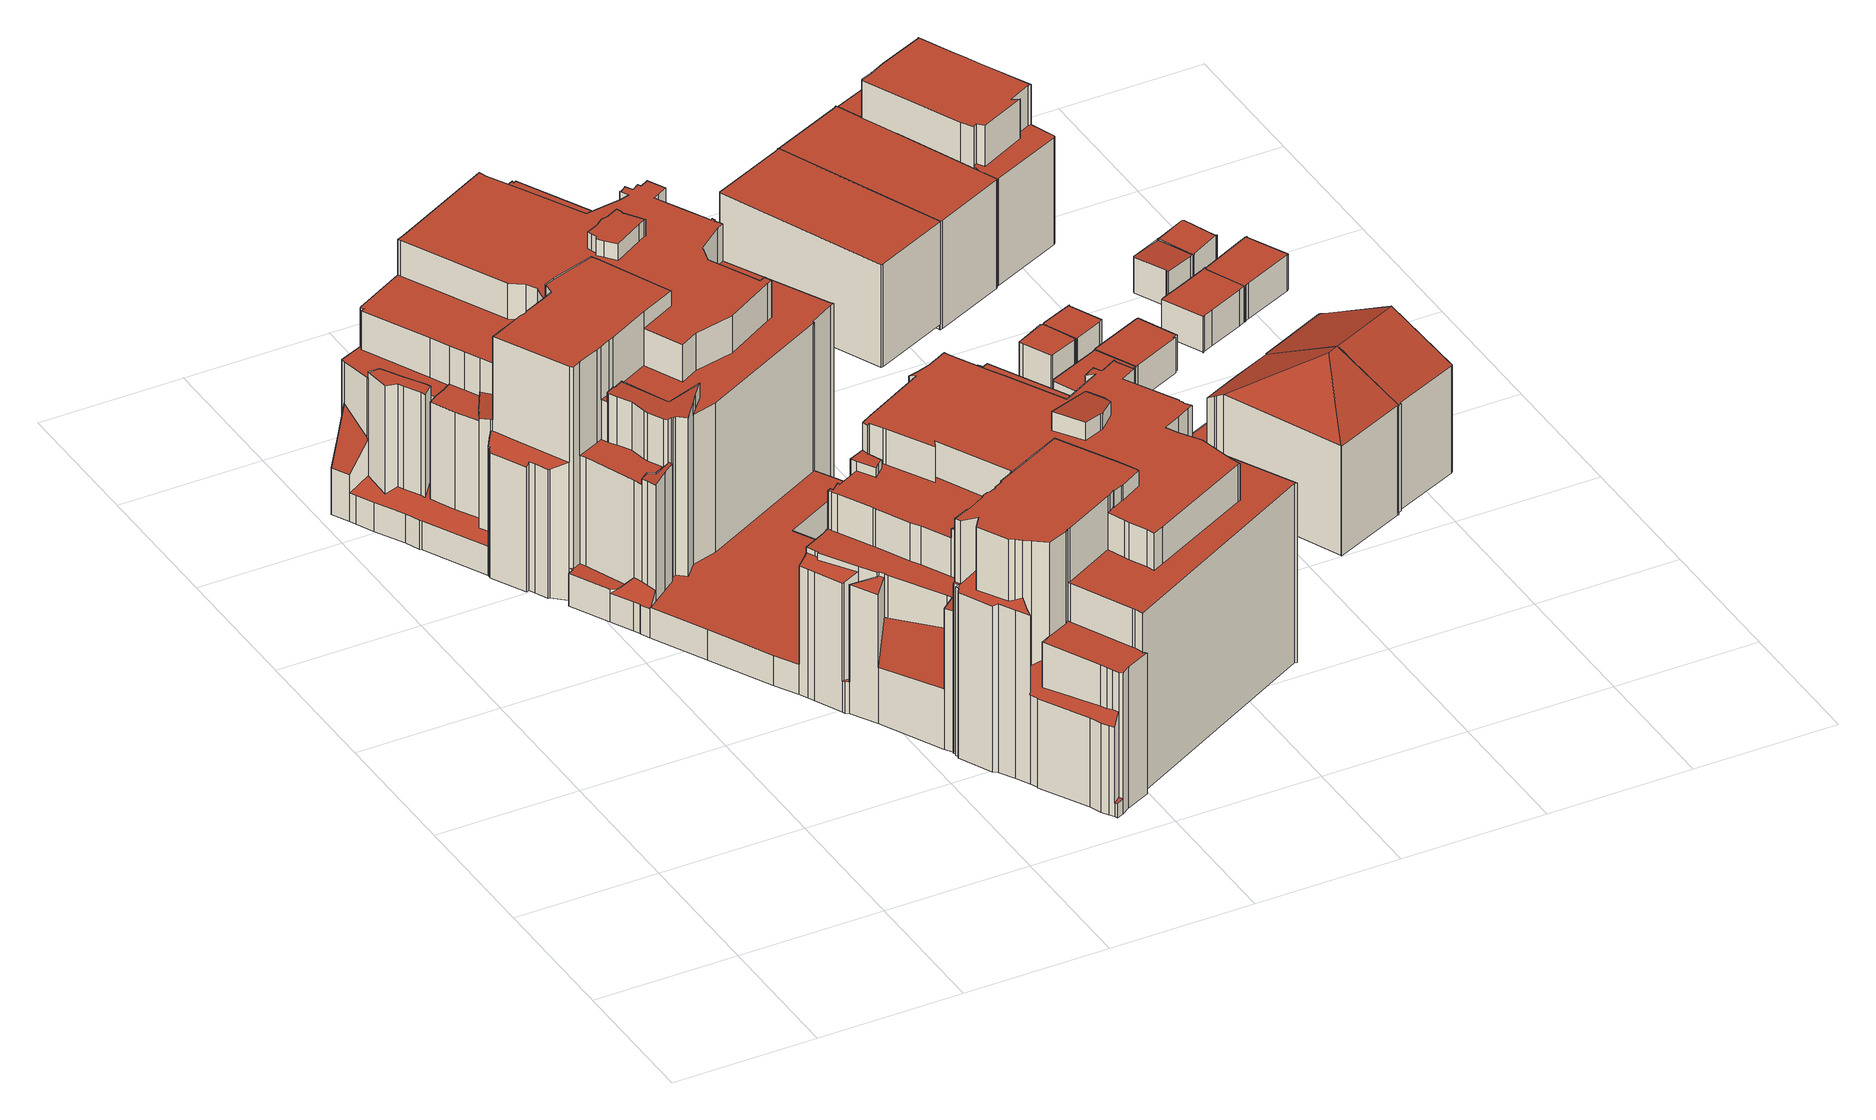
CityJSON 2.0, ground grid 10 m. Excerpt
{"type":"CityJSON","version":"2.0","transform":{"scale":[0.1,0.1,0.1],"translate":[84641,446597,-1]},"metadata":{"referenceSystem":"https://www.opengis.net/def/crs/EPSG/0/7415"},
"CityObjects":{
"building1":{"type":"Building","attributes":{"dak_type":"multiple horizontal","data_area":1009.9,"data_coverage":0.935,"geconstateerd":false,"gid":11568386,"h_dak_50p":16.05,"h_dak_70p":16.31,"h_dak_max":17.94,"h_dak_min":2.46,"h_maaiveld":0.453,"kas_warenhuis":false,"lod11_replace":false,"ondergronds_type":"above ground","oorspronkelijkbouwjaar":2000,"pw_actueel":"yes","pw_bron":"ahn3","reconstructie_methode":"tudelft3d-geoflow","reconstruction_skipped":false,"rmse_lod12":5.32,"rmse_lod13":3.62,"rmse_lod22":0.432,"rn":1,"status":"Pand in gebruik","t_run":2013.41,"val3dity_codes_lod12":"[]","val3dity_codes_lod13":"[]","val3dity_codes_lod22":"[]"},"children":["building1-1"]},
"building1-1":{"type":"BuildingPart","parents":["building1"],"geometry":[{"type":"Solid","lod":"2.2","boundaries":[[[[0,1,2,3,4,5,6,7,8,9,10,11,12,13,14,15,16,17,18,19,20,21,22,23,24,25,26,27,28,29,30,31,32,33,34,35,36,37,38,39,40,41,42,43,44,45,46,47,48,49,50,51,52,53,54,55,56,57,58,59,60,61,62,63,64,65,66,67,68,69,70,71,72,73,74,75,76,77,78,79,80,81,82,83,84,85,86,87,88,89,90,91,92,93,94,95,96,97,98,99,100,101,102,103,104,105,106,107,108,109,110,111,112,113,114,115]],[[116,0,115,117]],[[118,77,76,119]],[[119,76,75,120]],[[121,122,123,124]],[[125,126,69,68,127]],[[128,129,126,125]],[[130,131,132]],[[133,134,135,131]],[[136,51,50,137]],[[138,20,19,139]],[[140,17,16,141,142]],[[143,144,145,146]],[[147,111,110,148]],[[149,112,111,147]],[[139,19,18,150]],[[151,106,105,152]],[[153,91,90,154]],[[155,62,61,156]],[[157,102,101,158,159]],[[160,161,162,163]],[[124,123,164,165]],[[165,164,161,160]],[[166,167,163,168]],[[169,170,171,172]],[[173,174,175,176]],[[177,178,179,180]],[[181,182,36,35,183]],[[184,45,44,185]],[[186,187,188,189]],[[190,46,45,184]],[[191,192,193,194]],[[195,196,194,197]],[[198,59,58,199]],[[200,198,201,135]],[[202,203,204,205]],[[206,55,54,207]],[[208,22,21,209]],[[209,21,20,138]],[[210,47,46,190]],[[211,212,213,214]],[[215,211,216,217]],[[218,219,220,221]],[[222,1,0,116]],[[223,224,225,226]],[[227,228,229,230]],[[231,232,233,234]],[[235,236,237,238,239]],[[240,241,242,243]],[[243,242,244,245]],[[246,247,241,240]],[[248,249,250,251]],[[252,253,254,255]],[[256,257,258,259]],[[260,261,196,195]],[[262,263,253,252]],[[264,265,266,267]],[[268,269,270,271]],[[272,11,10,144,143]],[[273,274,275,276]],[[277,278,247,246]],[[279,280,281,282]],[[283,191,284,285]],[[286,287,288,289]],[[289,288,290,291]],[[292,293,294,295]],[[296,295,294,297,298]],[[299,300,167,166]],[[301,78,77,118]],[[302,303,304,305]],[[305,304,306,307]],[[308,60,59,198,200]],[[309,12,11,272]],[[310,311,312,313]],[[314,315,316,317]],[[318,319,146,320]],[[321,81,80,322]],[[323,56,55,206]],[[324,325,326,327]],[[255,254,328,265,264]],[[329,330,331,332]],[[333,23,22,208]],[[334,335,336,337]],[[141,16,15,338]],[[339,340,237,236]],[[341,342,174,173]],[[338,15,14,343]],[[142,141,340,339]],[[344,13,12,309]],[[176,175,319,318]],[[320,146,145,345,346]],[[226,225,347,348]],[[349,350,351,352]],[[353,7,6,354]],[[355,100,99,356]],[[356,99,98,357]],[[358,63,62,155,359]],[[360,361,269,268]],[[362,363,364,365]],[[366,67,66,367]],[[368,49,48,369]],[[369,48,47,210]],[[370,371,372,373,374]],[[373,372,375,376]],[[377,64,63,358]],[[367,66,65,378,379]],[[379,378,380,381]],[[382,383,384,385]],[[381,380,386,387]],[[388,389,390,391]],[[392,393,394,395,396]],[[378,65,64,377]],[[387,386,397,398]],[[399,400,401,402]],[[403,73,72,404]],[[405,406,407,408]],[[409,410,411,412,413]],[[414,415,416,417,418]],[[419,420,232,231]],[[352,351,421,422]],[[423,424,425,426]],[[426,425,427,428]],[[429,430,431,432]],[[433,434,435,436]],[[437,438,439,440]],[[440,439,315,314]],[[441,442,400,399]],[[346,345,8,7,353]],[[443,9,8,345]],[[444,445,446,447]],[[205,204,448,449]],[[450,451,452,453]],[[454,455,456,457]],[[458,459,460,461]],[[461,460,462,463]],[[464,465,466,362]],[[467,468,469,470]],[[470,469,471,472,473]],[[466,363,362]],[[432,431,363,466]],[[474,475,476,477]],[[478,479,480,481]],[[337,336,468,467]],[[482,483,484,485]],[[473,472,486,487]],[[422,421,488,489]],[[489,488,224,223]],[[490,491,350,349]],[[492,256,493,494]],[[495,496,257,256,492]],[[497,498,499,500]],[[501,502,498,497]],[[500,499,503,504]],[[505,506,249,248]],[[172,171,507,508]],[[413,412,509,496,495]],[[509,43,42,510]],[[354,6,5,316]],[[511,32,31,512]],[[513,514,515,516,517]],[[518,519,389,388,520]],[[459,521,475,474]],[[522,523,170,169]],[[221,220,524,525]],[[526,527,361,360,528]],[[365,364,529,530]],[[291,290,531,532]],[[343,14,13,344]],[[185,44,43,509,412]],[[533,534,535,536]],[[537,538,53,52,539]],[[376,375,536,540]],[[436,435,541,542]],[[543,544,545,546]],[[525,524,442,441]],[[547,548,549,550]],[[551,552,553,554]],[[555,550,549,552,551]],[[189,188,556,557]],[[558,559,383,382]],[[457,456,559,558,560]],[[561,88,87,562]],[[563,564,562,565]],[[566,89,88,561]],[[567,568,502,501]],[[120,75,74,569]],[[570,79,78,301]],[[322,80,79,570]],[[571,83,82,572]],[[573,574,575,576]],[[285,284,393,392]],[[396,395,574,573]],[[577,578,579,580]],[[581,582,578,577]],[[267,266,582,581]],[[271,270,583,584,585]],[[265,328,583,270]],[[127,68,67,366,586]],[[586,366,122,121]],[[402,401,491,490]],[[391,390,587,588]],[[588,587,33,32,511]],[[512,31,30,589,590]],[[590,589,591,592]],[[520,388,280,279]],[[593,594,595,596]],[[592,591,597,595]],[[485,484,598,599]],[[230,229,600,601,602]],[[603,604,25,24,605]],[[606,607,600,229]],[[530,529,608,609]],[[610,611,553]],[[282,281,594,593]],[[596,595,597,612,613,614]],[[614,613,228,227]],[[357,98,97,615]],[[602,601,274,273]],[[616,603,424,423]],[[374,373,617,618]],[[619,620,618,621]],[[622,623,411,410]],[[408,407,620,619]],[[624,625,406,405]],[[626,627,625,624]],[[168,163,162,628,629]],[[629,628,627,626]],[[576,575,300,299]],[[560,558,630,631]],[[632,93,92,633]],[[634,71,70,635]],[[635,70,69,126]],[[150,18,17,140]],[[477,476,636,637]],[[638,639,129,128]],[[359,155,134,133]],[[640,641,642,643]],[[644,645,506,505]],[[463,462,646,647]],[[615,97,96,648]],[[313,312,649,650]],[[650,649,651,652]],[[239,238,653,654,655]],[[517,516,656,657]],[[516,515,519,518]],[[657,656,483,482]],[[637,636,514,513]],[[658,633,92,91,153]],[[648,96,95,659]],[[447,446,236,235]],[[660,661,295,296]],[[589,30,29,662]],[[613,612,663,664]],[[152,105,104,665]],[[662,29,28,663]],[[664,663,28,27,607,606]],[[609,608,604,603,616]],[[332,331,639,638]],[[569,74,73,403,666]],[[557,556,261,260]],[[667,668,669,670]],[[671,672,673,674]],[[494,493,192,191,283]],[[197,194,193,675,676]],[[677,678,672,671]],[[676,675,668,667]],[[670,669,678,677]],[[679,680,681,673]],[[674,673,681,682,683]],[[683,682,684,685]],[[685,684,686,687]],[[687,686,455,454]],[[688,689,178,177]],[[137,50,49,368]],[[631,630,187,186]],[[510,42,41,690]],[[691,692,693,694]],[[695,696,697,698]],[[508,507,696,695]],[[327,326,263,262]],[[144,10,9,443]],[[699,700,701,702]],[[703,704,700,699]],[[705,706,479,478]],[[428,427,445,444]],[[599,598,706,705]],[[234,233,451,450]],[[652,651,212,211,215]],[[607,27,26,707]],[[183,35,34,708]],[[709,710,523,522]],[[711,712,710,709]],[[713,707,26,25,604]],[[276,275,707,713]],[[214,213,521,459,458]],[[647,646,714,216]],[[715,716,717,718]],[[217,216,714,716,715]],[[718,717,719,720]],[[721,722,723,724]],[[542,541,722,721]],[[245,244,335,334]],[[132,131,135,201,325,324]],[[725,277,203,202]],[[726,727,728,729]],[[730,731,727,726]],[[395,394,731,730]],[[729,728,732,733]],[[733,732,303,302]],[[259,258,734,548,547]],[[307,306,735,736]],[[724,723,251,737]],[[298,297,311,310]],[[532,531,738,739]],[[740,151,741,742]],[[743,108,107,744]],[[148,110,109,745]],[[745,109,108,743]],[[746,38,37,747]],[[747,37,36,182]],[[748,39,38,746]],[[182,181,610]],[[749,103,102,157]],[[665,104,103,749]],[[742,741,750,751]],[[751,750,287,286]],[[744,107,106,151,740]],[[752,753,754,755,756]],[[755,754,219,218]],[[348,347,2,1,222]],[[317,316,5,4,757]],[[708,34,33,587]],[[207,54,53,538]],[[156,61,60,308]],[[398,397,527,526]],[[654,653,342,341]],[[655,654,415,414]],[[417,416,438,437]],[[418,417,753,752]],[[756,755,692,691]],[[758,759,544,543]],[[694,693,759,758]],[[546,545,434,433]],[[504,503,330,329]],[[737,251,250,278,277,725]],[[117,115,114,760]],[[404,72,71,634]],[[585,584,534,533]],[[528,360,371,370]],[[757,4,3,761]],[[761,3,2,347]],[[199,58,57,762]],[[763,764,765,766]],[[720,719,764,763]],[[760,114,113,767]],[[767,113,112,149]],[[158,101,100,355]],[[159,158,293,292]],[[580,579,131,130]],[[762,57,56,323]],[[666,403,568,567]],[[768,84,83,571]],[[572,82,81,321]],[[769,85,84,768]],[[770,86,85,769]],[[565,562,87,86,770]],[[539,52,51,136]],[[623,771,772,773]],[[773,772,538,537]],[[621,618,617,410,409]],[[774,775,771,623,622]],[[540,536,535,775,774]],[[487,486,430,429]],[[776,777,465,464]],[[449,448,778,779]],[[779,778,777,776]],[[739,738,780,781]],[[781,780,661,660]],[[766,765,645,644]],[[643,642,782,783]],[[783,782,420,419]],[[453,452,784,785]],[[785,784,641,640]],[[702,701,786,787]],[[788,789,704,703]],[[790,791,789,788]],[[698,697,791,790]],[[605,24,23,333]],[[659,95,94,792]],[[792,94,93,632]],[[385,384,633,658]],[[154,90,89,566]],[[793,794,564,563]],[[736,735,794,793]],[[787,786,795,796]],[[796,795,797,798]],[[799,800,712,711]],[[798,797,800,799]],[[801,40,39,748]],[[690,41,40,801,802]],[[548,734,803]],[[802,801,803]],[[804,805,680,679]],[[806,804,550,555]],[[180,179,805,804,806]],[[807,808,689,688]],[[554,553,611,808,807]],[[481,480,471,469]],[[142,339,236,446,445,427,425,424,603,605,333,208,209,138,139,150,140]],[[386,380,378,377,358,359,133,131,579,578,582,266,265,270,269,361,527,397]],[[289,291,532,739,781,660,296,298,310,313,650,652,215,217,715,718,720,763,766,644,505,248,251,723,722,541,435,434,545,544,759,693,692,755,218,221,525,441,399,402,490,349,352,422,489,223,226,348,222,116,117,760,767,149,147,148,745,743,744,740,742,751,286],[784,452,451,233,232,420,782,642,641]],[[316,315,439,438,416,415,654,341,173,176,318,320,346,353,354]],[[257,496,509,510,690,802,803,734,258]],[[592,595,594,281,280,388,391,588,511,512,590]],[[431,430,486,472,471,480,479,706,598,484,483,656,516,518,520,279,282,593,596,614,227,230,602,273,276,713,604,608,529,364,363]],[[629,626,624,405,408,619,621,409,413,495,492,494,283,285,392,396,573,576,299,166,168]],[[156,308,200,135,134,155]],[[597,591,589,662,663,612]],[[244,242,241,247,278,250,249,506,645,765,764,719,717,716,714,646,462,460,459,474,477,637,513,517,657,482,485,599,705,478,481,469,468,336,335]],[[664,606,229,228,613]],[[671,674,683,685,687,454,457,560,631,186,189,557,260,195,197,676,667,670,677]],[[144,443,345,145]],[[707,275,274,601,600,607]],[[647,216,211,214,458,461,463]],[[132,324,327,262,252,255,264,267,581,577,580,130]],[[418,752,756,691,694,758,543,546,433,436,542,721,724,737,725,202,205,449,779,776,464,362,365,530,609,616,423,426,428,444,447,235,239,655,414]],[[182,610,553,552,549,548,803,801,748,746,747]],[[738,531,290,288,287,750,741,151,152,665,749,157,159,292,295,661,780]],[[317,757,761,347,225,224,488,421,351,350,491,401,400,442,524,220,219,754,753,417,437,440,314]],[[371,360,268,271,585,533,536,375,372]],[[342,653,238,237,340,141,338,343,344,309,272,143,146,319,175,174]],[[330,503,499,498,502,568,403,404,634,635,126,129,639,331]],[[562,564,794,735,306,304,303,732,728,727,731,394,393,284,191,194,196,261,556,188,187,630,558,382,385,658,153,154,566,561]],[[379,381,387,398,526,528,370,374,618,620,407,406,625,627,628,162,161,164,123,122,366,367]],[[198,199,762,323,206,207,538,772,771,775,535,534,584,583,328,254,253,263,326,325,201]],[[623,773,537,539,136,137,368,369,210,190,184,185,412,411]],[[376,540,774,622,410,617,373]],[[448,204,203,277,246,240,243,245,334,337,467,470,473,487,429,432,466,465,777,778]],[[640,643,783,419,231,234,450,453,785]],[[698,790,788,703,699,702,787,796,798,799,711,709,522,169,172,508,695]],[[550,804,679,673,672,678,669,668,675,193,192,493,256,259,547]],[[736,793,563,565,770,769,768,571,572,321,322,570,301,118,119,120,569,666,567,501,497,500,504,329,332,638,128,125,127,586,121,124,165,160,163,167,300,575,574,395,730,726,729,733,302,305,307],[696,507,171,170,523,710,712,800,797,795,786,701,700,704,789,791,697]],[[180,806,555,551,554,807,688,177]],[[390,389,519,515,514,636,476,475,521,213,212,651,649,312,311,297,294,293,158,355,356,357,615,648,659,792,632,633,384,383,559,456,455,686,684,682,681,680,805,179,178,689,808,611,610,181,183,708,587]]]],"semantics":{"surfaces":[{"type":"GroundSurface"},{"type":"WallSurface","on_footprint_edge":true},{"type":"WallSurface","on_footprint_edge":false},{"type":"RoofSurface"}],"values":[[0,1,1,1,2,1,2,2,2,1,1,1,2,1,1,1,1,1,1,1,2,2,2,2,2,2,2,1,1,2,1,2,2,1,2,2,1,1,1,1,2,2,2,1,2,2,2,2,2,2,2,2,2,2,2,2,2,2,1,2,2,2,2,2,2,2,2,2,1,2,2,1,1,2,2,2,1,1,2,2,2,1,2,1,2,2,1,2,1,2,2,2,2,1,1,1,1,2,2,1,1,1,2,2,1,1,2,2,2,2,2,1,2,2,1,2,2,2,2,2,2,2,2,2,2,2,2,1,1,2,2,2,2,2,2,2,2,2,2,2,2,2,2,2,2,2,2,2,2,2,2,2,2,2,2,2,1,1,1,2,2,2,2,2,2,2,2,1,1,2,1,2,2,2,2,2,2,2,2,2,2,1,2,1,2,1,1,1,1,2,2,2,2,2,2,2,2,1,2,2,2,1,1,2,2,2,2,2,2,1,2,2,2,2,2,2,1,2,2,2,2,2,2,2,2,2,2,2,2,1,1,1,1,2,2,2,2,2,2,1,2,2,2,2,2,2,2,1,1,2,2,1,2,1,1,1,2,2,1,2,2,2,2,2,2,2,2,2,2,2,2,2,2,1,2,1,2,2,2,2,1,2,2,2,2,2,2,2,1,1,2,2,1,2,2,2,2,2,2,2,2,2,2,2,2,2,2,2,2,2,2,2,2,2,2,1,1,1,1,1,1,2,1,1,2,2,1,2,2,1,1,1,1,1,2,2,2,2,2,2,2,2,2,2,2,1,1,2,2,1,1,1,2,2,1,1,1,2,2,1,2,1,1,1,1,1,1,2,2,2,2,2,2,2,2,2,2,2,2,2,2,2,2,2,2,2,2,1,1,1,2,1,2,2,2,2,2,2,1,1,2,2,2,2,2,2,2,2,3,3,3,3,3,3,3,3,3,3,3,3,3,3,3,3,3,3,3,3,3,3,3,3,3,3,3,3,3,3,3,3,3,3,3,3]]}}]},
"building2":{"type":"Building","attributes":{"dak_type":"horizontal","data_area":70.09,"data_coverage":0.975,"geconstateerd":false,"gid":11190883,"h_dak_50p":7.5,"h_dak_70p":7.53,"h_dak_max":7.75,"h_dak_min":7.29,"h_maaiveld":-0.144,"kas_warenhuis":false,"lod11_replace":false,"ondergronds_type":"above ground","oorspronkelijkbouwjaar":2000,"pw_actueel":"yes","pw_bron":"ahn3","reconstructie_methode":"tudelft3d-geoflow","reconstruction_skipped":false,"rmse_lod12":0.0561,"rmse_lod13":0.0593,"rmse_lod22":0.0316,"rn":1,"status":"Pand in gebruik","t_run":79.76,"val3dity_codes_lod12":"[]","val3dity_codes_lod13":"[]","val3dity_codes_lod22":"[]"},"children":["building2-1"]},
"building2-1":{"type":"BuildingPart","parents":["building2"],"geometry":[{"type":"Solid","lod":"2.2","boundaries":[[[[809,810,811,812,813,814,815,816,817]],[[818,814,813,819]],[[820,816,815,821]],[[821,815,814,818]],[[819,813,812,822]],[[823,811,810,824]],[[825,817,816,820]],[[822,812,811,823]],[[826,809,817,825]],[[824,810,809,826]],[[824,826,825,820,821,818,819,822,823]]]],"semantics":{"surfaces":[{"type":"GroundSurface"},{"type":"WallSurface","on_footprint_edge":true},{"type":"RoofSurface"}],"values":[[0,1,1,1,1,1,1,1,1,1,2]]}}]},
"building3":{"type":"Building","attributes":{"dak_type":"horizontal","data_area":12.14,"data_coverage":0.927,"geconstateerd":false,"gid":14669410,"h_dak_50p":3.18,"h_dak_70p":3.19,"h_dak_max":3.26,"h_dak_min":3.02,"h_maaiveld":0.661,"kas_warenhuis":false,"lod11_replace":false,"ondergronds_type":"above ground","oorspronkelijkbouwjaar":2000,"pw_actueel":"yes","pw_bron":"ahn3","reconstructie_methode":"tudelft3d-geoflow","reconstruction_skipped":false,"rmse_lod12":0.0286,"rmse_lod13":0.029,"rmse_lod22":0.0261,"rn":1,"status":"Pand in gebruik","t_run":29.69,"val3dity_codes_lod12":"[]","val3dity_codes_lod13":"[]","val3dity_codes_lod22":"[]"},"children":["building3-1"]},
"building3-1":{"type":"BuildingPart","parents":["building3"],"geometry":[{"type":"Solid","lod":"2.2","boundaries":[[[[827,828,829,830,831,832,833,834,835,836]],[[837,831,830,838]],[[839,834,833,840]],[[841,835,834,839]],[[838,830,829,842]],[[842,829,828,843]],[[844,836,835,841]],[[845,827,836,844]],[[843,828,827,845]],[[840,833,832,846]],[[846,832,831,837]],[[843,845,844,841,839,840,846,837,838,842]]]],"semantics":{"surfaces":[{"type":"GroundSurface"},{"type":"WallSurface","on_footprint_edge":true},{"type":"RoofSurface"}],"values":[[0,1,1,1,1,1,1,1,1,1,1,2]]}}]},
"building4":{"type":"Building","attributes":{"dak_type":"horizontal","data_area":5.4,"data_coverage":0.89,"geconstateerd":false,"gid":14669423,"h_dak_50p":3.16,"h_dak_70p":3.17,"h_dak_max":3.25,"h_dak_min":2.99,"h_maaiveld":0.65,"kas_warenhuis":false,"lod11_replace":false,"ondergronds_type":"above ground","oorspronkelijkbouwjaar":2000,"pw_actueel":"yes","pw_bron":"ahn3","reconstructie_methode":"tudelft3d-geoflow","reconstruction_skipped":false,"rmse_lod12":0.0325,"rmse_lod13":0.0329,"rmse_lod22":0.0308,"rn":1,"status":"Pand in gebruik","t_run":23.26,"val3dity_codes_lod12":"[]","val3dity_codes_lod13":"[]","val3dity_codes_lod22":"[]"},"children":["building4-1"]},
"building4-1":{"type":"BuildingPart","parents":["building4"],"geometry":[{"type":"Solid","lod":"2.2","boundaries":[[[[847,848,849,850,851,852,853,854,855]],[[856,847,855,857]],[[858,852,851,859]],[[860,850,849,861]],[[859,851,850,860]],[[862,853,852,858]],[[863,848,847,856]],[[857,855,854,864]],[[864,854,853,862]],[[861,849,848,863]],[[861,863,856,857,864,862,858,859,860]]]],"semantics":{"surfaces":[{"type":"GroundSurface"},{"type":"WallSurface","on_footprint_edge":true},{"type":"RoofSurface"}],"values":[[0,1,1,1,1,1,1,1,1,1,2]]}}]},
"building5":{"type":"Building","attributes":{"dak_type":"slanted","data_area":62.42,"data_coverage":0.941,"geconstateerd":false,"gid":17144576,"h_dak_50p":9.11,"h_dak_70p":9.55,"h_dak_max":11.06,"h_dak_min":4.09,"h_maaiveld":0.609,"kas_warenhuis":false,"lod11_replace":false,"ondergronds_type":"above ground","oorspronkelijkbouwjaar":2000,"pw_actueel":"yes","pw_bron":"ahn3","reconstructie_methode":"tudelft3d-geoflow","reconstruction_skipped":false,"rmse_lod12":2.16,"rmse_lod13":0.676,"rmse_lod22":0.0991,"rn":1,"status":"Pand in gebruik","t_run":118.49,"val3dity_codes_lod12":"[]","val3dity_codes_lod13":"[]","val3dity_codes_lod22":"[]"},"children":["building5-1"]},
"building5-1":{"type":"BuildingPart","parents":["building5"],"geometry":[{"type":"Solid","lod":"2.2","boundaries":[[[[865,866,867,868,869,870,871,872,873,874,875,876,877,878,879,880,881,882,883]],[[884,879,878,885]],[[886,880,879,884]],[[887,871,870,888]],[[889,882,881,890]],[[891,883,882,889]],[[892,867,893]],[[894,873,872,895]],[[896,877,876,897]],[[885,878,877,896]],[[898,865,883,891]],[[890,881,880,886]],[[899,869,868,900]],[[893,867,866,901]],[[895,872,871,887]],[[902,903,892,893]],[[904,874,873,894]],[[888,870,869,899]],[[900,868,867,892]],[[905,906,907,908]],[[908,907,903,902]],[[909,904,906,905]],[[897,876,875,910]],[[901,866,865,898]],[[910,875,874,904,909]],[[911,912,898,891]],[[890,886,884,885,896,897,913,912,911,891,889]],[[912,913,897,910,909,905,908,902,893,901,898]],[[892,903,907,906,904,894,895,887,888,899,900]]]],"semantics":{"surfaces":[{"type":"GroundSurface"},{"type":"WallSurface","on_footprint_edge":true},{"type":"WallSurface","on_footprint_edge":false},{"type":"RoofSurface"}],"values":[[0,1,1,1,1,1,1,1,1,1,1,1,1,1,1,2,1,1,1,2,2,2,1,1,1,3,3,3,3]]}}]},
"building6":{"type":"Building","attributes":{"dak_type":"horizontal","data_area":66.72,"data_coverage":0.953,"geconstateerd":false,"gid":17146233,"h_dak_50p":7.5,"h_dak_70p":7.52,"h_dak_max":7.74,"h_dak_min":7.29,"h_maaiveld":-0.531,"kas_warenhuis":false,"lod11_replace":false,"ondergronds_type":"above ground","oorspronkelijkbouwjaar":2000,"pw_actueel":"yes","pw_bron":"ahn3","reconstructie_methode":"tudelft3d-geoflow","reconstruction_skipped":false,"rmse_lod12":0.0522,"rmse_lod13":0.0542,"rmse_lod22":0.0252,"rn":1,"status":"Pand in gebruik","t_run":69.8,"val3dity_codes_lod12":"[]","val3dity_codes_lod13":"[]","val3dity_codes_lod22":"[]"},"children":["building6-1"]},
"building6-1":{"type":"BuildingPart","parents":["building6"],"geometry":[{"type":"Solid","lod":"2.2","boundaries":[[[[914,915,916,917,918,919,920,921,922,923,924]],[[925,919,918,823]],[[825,921,920,926]],[[927,922,921,825]],[[928,916,915,929]],[[930,917,916,928]],[[823,918,917,930]],[[929,915,914,931]],[[926,920,919,925]],[[932,924,923,933]],[[931,914,924,932]],[[933,923,922,927]],[[930,928,929,931,932,933,927,825,926,925,823]]]],"semantics":{"surfaces":[{"type":"GroundSurface"},{"type":"WallSurface","on_footprint_edge":true},{"type":"RoofSurface"}],"values":[[0,1,1,1,1,1,1,1,1,1,1,1,2]]}}]},
"building7":{"type":"Building","attributes":{"dak_type":"horizontal","data_area":5.72,"data_coverage":0.889,"geconstateerd":false,"gid":11190022,"h_dak_50p":3.17,"h_dak_70p":3.17,"h_dak_max":3.24,"h_dak_min":3.14,"h_maaiveld":0.64,"kas_warenhuis":false,"lod11_replace":false,"ondergronds_type":"above ground","oorspronkelijkbouwjaar":2000,"pw_actueel":"yes","pw_bron":"ahn3","reconstructie_methode":"tudelft3d-geoflow","reconstruction_skipped":false,"rmse_lod12":0.0194,"rmse_lod13":0.0204,"rmse_lod22":0.0182,"rn":1,"status":"Pand in gebruik","t_run":31.25,"val3dity_codes_lod12":"[]","val3dity_codes_lod13":"[]","val3dity_codes_lod22":"[]"},"children":["building7-1"]},
"building7-1":{"type":"BuildingPart","parents":["building7"],"geometry":[{"type":"Solid","lod":"2.2","boundaries":[[[[934,935,936,854,937,938,939,940]],[[864,854,936,941]],[[942,937,854,864]],[[943,938,937,942]],[[944,935,934,945]],[[941,936,935,944]],[[946,940,939,947]],[[947,939,938,943]],[[945,934,940,946]],[[945,946,947,943,942,864,941,944]]]],"semantics":{"surfaces":[{"type":"GroundSurface"},{"type":"WallSurface","on_footprint_edge":true},{"type":"RoofSurface"}],"values":[[0,1,1,1,1,1,1,1,1,2]]}}]},
"building8":{"type":"Building","attributes":{"dak_type":"horizontal","data_area":11.7,"data_coverage":0.899,"geconstateerd":false,"gid":14669419,"h_dak_50p":3.18,"h_dak_70p":3.18,"h_dak_max":3.26,"h_dak_min":3.1,"h_maaiveld":0.638,"kas_warenhuis":false,"lod11_replace":false,"ondergronds_type":"above ground","oorspronkelijkbouwjaar":2000,"pw_actueel":"yes","pw_bron":"ahn3","reconstructie_methode":"tudelft3d-geoflow","reconstruction_skipped":false,"rmse_lod12":0.0194,"rmse_lod13":0.0201,"rmse_lod22":0.0178,"rn":1,"status":"Pand in gebruik","t_run":28.76,"val3dity_codes_lod12":"[]","val3dity_codes_lod13":"[]","val3dity_codes_lod22":"[]"},"children":["building8-1"]},
"building8-1":{"type":"BuildingPart","parents":["building8"],"geometry":[{"type":"Solid","lod":"2.2","boundaries":[[[[948,949,950,951,952,953,954,955,956,957,958]],[[959,953,952,960]],[[961,950,949,962]],[[843,948,958,963]],[[964,951,950,961]],[[960,952,951,964]],[[838,956,955,965]],[[842,957,956,838]],[[963,958,957,842]],[[962,949,948,843]],[[966,954,953,959]],[[965,955,954,966]],[[966,959,960,964,961,962,843,963,842,838,965]]]],"semantics":{"surfaces":[{"type":"GroundSurface"},{"type":"WallSurface","on_footprint_edge":true},{"type":"RoofSurface"}],"values":[[0,1,1,1,1,1,1,1,1,1,1,1,2]]}}]},
"building9":{"type":"Building","attributes":{"dak_type":"slanted","data_area":61.46,"data_coverage":0.954,"geconstateerd":false,"gid":14669432,"h_dak_50p":9.49,"h_dak_70p":10.12,"h_dak_max":11.06,"h_dak_min":4.06,"h_maaiveld":0.754,"kas_warenhuis":false,"lod11_replace":false,"ondergronds_type":"above ground","oorspronkelijkbouwjaar":2000,"pw_actueel":"yes","pw_bron":"ahn3","reconstructie_methode":"tudelft3d-geoflow","reconstruction_skipped":false,"rmse_lod12":2.31,"rmse_lod13":0.946,"rmse_lod22":0.0841,"rn":1,"status":"Pand in gebruik","t_run":66.96,"val3dity_codes_lod12":"[]","val3dity_codes_lod13":"[]","val3dity_codes_lod22":"[]"},"children":["building9-1"]},
"building9-1":{"type":"BuildingPart","parents":["building9"],"geometry":[{"type":"Solid","lod":"2.2","boundaries":[[[[967,968,969,970,971,972,973,974,975,976,977,978,979,980,981,982]],[[894,971,970,904]],[[895,972,971,894]],[[983,976,975,984,985]],[[986,977,976,983]],[[987,973,972,895]],[[988,979,978,989]],[[990,969,968,897]],[[991,992,904,909]],[[886,982,981,993]],[[985,984,994,995]],[[996,974,973,987]],[[984,975,974,996]],[[909,904,970,969,990]],[[884,967,982,886]],[[993,981,980,997]],[[995,994,992,991]],[[989,978,977,986]],[[897,968,967,884]],[[997,980,979,988]],[[984,996,987,895,894,904,992,994]],[[995,991,909,990,897,998,999,986,983,985]],[[989,986,999,998,897,884,886,993,997,988]]]],"semantics":{"surfaces":[{"type":"GroundSurface"},{"type":"WallSurface","on_footprint_edge":true},{"type":"WallSurface","on_footprint_edge":false},{"type":"RoofSurface"}],"values":[[0,1,1,1,1,1,1,1,2,1,2,1,1,1,1,1,2,1,1,1,3,3,3]]}}]},
"building10":{"type":"Building","attributes":{"dak_type":"multiple horizontal","data_area":66.18,"data_coverage":0.946,"geconstateerd":false,"gid":14669436,"h_dak_50p":10.3,"h_dak_70p":10.33,"h_dak_max":11.07,"h_dak_min":7.29,"h_maaiveld":-0.443,"kas_warenhuis":false,"lod11_replace":false,"ondergronds_type":"above ground","oorspronkelijkbouwjaar":2000,"pw_actueel":"yes","pw_bron":"ahn3","reconstructie_methode":"tudelft3d-geoflow","reconstruction_skipped":false,"rmse_lod12":1.37,"rmse_lod13":2.53,"rmse_lod22":0.202,"rn":1,"status":"Pand in gebruik","t_run":75.89,"val3dity_codes_lod12":"[]","val3dity_codes_lod13":"[]","val3dity_codes_lod22":"[]"},"children":["building10-1"]},
"building10-1":{"type":"BuildingPart","parents":["building10"],"geometry":[{"type":"Solid","lod":"2.2","boundaries":[[[[1000,1001,1002,1003,1004,1005,1006,1007,1008,1009,1010,1011,1012,1013,1014,1015,1016,1017,1018,1019]],[[1020,1006,1005,1021]],[[1022,1023,1024,1025]],[[1026,1011,1010,1027,1028]],[[1023,1019,1018,1029]],[[1030,1031,1003,1002,1032]],[[1033,1034,1031,1030]],[[1035,1017,1016,1036]],[[1037,1007,1006,1020]],[[1021,1005,1004,1038]],[[1039,1013,1012,1040]],[[1041,1014,1013,1039]],[[1038,1004,1003,1031]],[[1025,1024,1042,1043]],[[1044,1015,1014,1041]],[[1036,1016,1015,1044]],[[929,1008,1007,1037]],[[1045,1000,1019,1023,1022]],[[1027,1010,1009,1046]],[[1029,1018,1017,1035]],[[1047,1048,1040,1049]],[[1049,1040,1012,1011,1026]],[[1046,1009,1008,929]],[[1050,1051,1052,1053]],[[1053,1052,1034,1033]],[[1054,1055,1048,1047]],[[1056,1057,1058,1059]],[[1059,1058,1051,1050]],[[1060,1001,1000,1045]],[[1043,1042,1055,1054]],[[1032,1002,1001,1060]],[[1028,1027,1057,1056]],[[1035,1036,1044,1041,1039,1040,1048,1055,1042,1024,1023,1029]],[[1037,1020,1021,1038,1031,1034,1052,1051,1058,1057,1027,1046,929]],[[1022,1025,1043,1054,1047,1049,1026,1028,1056,1059,1050,1053,1033,1030,1032,1060,1045]]]],"semantics":{"surfaces":[{"type":"GroundSurface"},{"type":"WallSurface","on_footprint_edge":true},{"type":"WallSurface","on_footprint_edge":false},{"type":"RoofSurface"}],"values":[[0,1,2,1,1,1,2,1,1,1,1,1,1,2,1,1,1,1,1,1,2,1,1,2,2,2,2,2,1,2,1,2,3,3,3]]}}]},
"building11":{"type":"Building","attributes":{"dak_type":"horizontal","data_area":9.19,"data_coverage":0.702,"geconstateerd":false,"gid":17144578,"h_dak_50p":3.17,"h_dak_70p":3.18,"h_dak_max":3.25,"h_dak_min":3.09,"h_maaiveld":0.635,"kas_warenhuis":false,"lod11_replace":false,"ondergronds_type":"above ground","oorspronkelijkbouwjaar":2000,"pw_actueel":"yes","pw_bron":"ahn3","reconstructie_methode":"tudelft3d-geoflow","reconstruction_skipped":false,"rmse_lod12":0.0205,"rmse_lod13":0.0206,"rmse_lod22":0.0202,"rn":1,"status":"Pand in gebruik","t_run":45.86,"val3dity_codes_lod12":"[]","val3dity_codes_lod13":"[]","val3dity_codes_lod22":"[]"},"children":["building11-1"]},
"building11-1":{"type":"BuildingPart","parents":["building11"],"geometry":[{"type":"Solid","lod":"2.2","boundaries":[[[[1061,1062,1063,1064,1065,1066,1067,1068,1069,1070,1071,1072,1073,1074]],[[1075,1066,1065,1076]],[[1077,1074,1073,1078]],[[1078,1073,1072,1079]],[[1080,1071,1070,1081]],[[1079,1072,1071,1080]],[[1082,1068,1067,1083]],[[1083,1067,1066,1075]],[[1076,1065,1064,1084]],[[1084,1064,1063,1085]],[[1086,1061,1074,1077]],[[1081,1070,1069,1087]],[[1085,1063,1062,1088]],[[1087,1069,1068,1082]],[[1088,1062,1061,1086]],[[1088,1086,1077,1078,1079,1080,1081,1087,1082,1083,1075,1076,1084,1085]]]],"semantics":{"surfaces":[{"type":"GroundSurface"},{"type":"WallSurface","on_footprint_edge":true},{"type":"RoofSurface"}],"values":[[0,1,1,1,1,1,1,1,1,1,1,1,1,1,1,2]]}}]},
"building12":{"type":"Building","attributes":{"dak_type":"horizontal","data_area":5.47,"data_coverage":0.854,"geconstateerd":false,"gid":14669415,"h_dak_50p":3.15,"h_dak_70p":3.16,"h_dak_max":3.23,"h_dak_min":3.04,"h_maaiveld":0.631,"kas_warenhuis":false,"lod11_replace":false,"ondergronds_type":"above ground","oorspronkelijkbouwjaar":2000,"pw_actueel":"yes","pw_bron":"ahn3","reconstructie_methode":"tudelft3d-geoflow","reconstruction_skipped":false,"rmse_lod12":0.0247,"rmse_lod13":0.0248,"rmse_lod22":0.0228,"rn":1,"status":"Pand in gebruik","t_run":28.93,"val3dity_codes_lod12":"[]","val3dity_codes_lod13":"[]","val3dity_codes_lod22":"[]"},"children":["building12-1"]},
"building12-1":{"type":"BuildingPart","parents":["building12"],"geometry":[{"type":"Solid","lod":"2.2","boundaries":[[[[1089,1090,1091,1092,1093,1094,1095,1096,1097,1098,1099]],[[1100,1099,1098,1101]],[[1102,1092,1091,1103]],[[1104,1093,1092,1102]],[[1103,1091,1090,1105]],[[1101,1098,1097,1106]],[[1107,1094,1093,1104]],[[1108,1095,1094,1107]],[[1109,1096,1095,1108]],[[1110,1089,1099,1100]],[[1106,1097,1096,1109]],[[1105,1090,1089,1110]],[[1105,1110,1100,1101,1106,1109,1108,1107,1104,1102,1103]]]],"semantics":{"surfaces":[{"type":"GroundSurface"},{"type":"WallSurface","on_footprint_edge":true},{"type":"RoofSurface"}],"values":[[0,1,1,1,1,1,1,1,1,1,1,1,2]]}}]},
"building13":{"type":"Building","attributes":{"dak_type":"horizontal","data_area":5.7,"data_coverage":0.888,"geconstateerd":false,"gid":14669431,"h_dak_50p":3.16,"h_dak_70p":3.17,"h_dak_max":3.24,"h_dak_min":3.01,"h_maaiveld":0.647,"kas_warenhuis":false,"lod11_replace":false,"ondergronds_type":"above ground","oorspronkelijkbouwjaar":2000,"pw_actueel":"yes","pw_bron":"ahn3","reconstructie_methode":"tudelft3d-geoflow","reconstruction_skipped":false,"rmse_lod12":0.0299,"rmse_lod13":0.0305,"rmse_lod22":0.0265,"rn":1,"status":"Pand in gebruik","t_run":25.32,"val3dity_codes_lod12":"[]","val3dity_codes_lod13":"[]","val3dity_codes_lod22":"[]"},"children":["building13-1"]},
"building13-1":{"type":"BuildingPart","parents":["building13"],"geometry":[{"type":"Solid","lod":"2.2","boundaries":[[[[1111,1112,1113,1114,1098,1095,1115,1116,1117]],[[1118,1115,1095,1119]],[[1120,1117,1116,1121]],[[1122,1112,1111,1123]],[[1123,1111,1117,1120]],[[1101,1098,1114,1124]],[[1124,1114,1113,1125]],[[1119,1095,1098,1101]],[[1125,1113,1112,1122]],[[1121,1116,1115,1118]],[[1118,1119,1101,1124,1125,1122,1123,1120,1121]]]],"semantics":{"surfaces":[{"type":"GroundSurface"},{"type":"WallSurface","on_footprint_edge":true},{"type":"RoofSurface"}],"values":[[0,1,1,1,1,1,1,1,1,1,2]]}}]},
"building14":{"type":"Building","attributes":{"dak_type":"horizontal","data_area":11.94,"data_coverage":0.913,"geconstateerd":false,"gid":14669411,"h_dak_50p":3.19,"h_dak_70p":3.19,"h_dak_max":3.27,"h_dak_min":3.02,"h_maaiveld":0.637,"kas_warenhuis":false,"lod11_replace":false,"ondergronds_type":"above ground","oorspronkelijkbouwjaar":2000,"pw_actueel":"yes","pw_bron":"ahn3","reconstructie_methode":"tudelft3d-geoflow","reconstruction_skipped":false,"rmse_lod12":0.026,"rmse_lod13":0.0269,"rmse_lod22":0.0231,"rn":1,"status":"Pand in gebruik","t_run":31.96,"val3dity_codes_lod12":"[]","val3dity_codes_lod13":"[]","val3dity_codes_lod22":"[]"},"children":["building14-1"]},
"building14-1":{"type":"BuildingPart","parents":["building14"],"geometry":[{"type":"Solid","lod":"2.2","boundaries":[[[[1126,1127,1128,1129,1073,1072,1071,1130,1131,1132,1133,1134]],[[1135,1133,1132,1136]],[[1137,1130,1071,1080]],[[1138,1131,1130,1137]],[[1079,1072,1073,1078]],[[1080,1071,1072,1079]],[[1136,1132,1131,1138]],[[1139,1129,1128,1140]],[[1078,1073,1129,1139]],[[1141,1127,1126,1142]],[[1140,1128,1127,1141]],[[1142,1126,1134,1143]],[[1143,1134,1133,1135]],[[1078,1139,1140,1141,1142,1143,1135,1136,1138,1137,1080,1079]]]],"semantics":{"surfaces":[{"type":"GroundSurface"},{"type":"WallSurface","on_footprint_edge":true},{"type":"RoofSurface"}],"values":[[0,1,1,1,1,1,1,1,1,1,1,1,1,2]]}}]}
},
"vertices":[
[400,175,15],[400,174,15],[403,169,15],[438,101,15],[436,101,15],[290,23,15],[292,21,15],[275,13,15],[269,9,15],[264,7,15],[263,9,15],[261,12,15],[258,17,15],[255,25,15],[237,58,15],[237,59,15],[235,64,15],[230,73,15],[224,84,15],[221,86,15],[210,109,15],[211,110,15],[210,112,15],[212,111,15],[210,115,15],[211,115,15],[207,121,15],[185,164,15],[175,182,15],[173,183,15],[172,185,15],[163,204,15],[161,208,15],[158,214,15],[149,230,15],[127,273,15],[108,310,15],[105,316,15],[105,317,15],[103,321,15],[95,336,15],[81,363,15],[85,365,15],[84,368,15],[75,376,15],[74,376,15],[70,385,15],[68,389,15],[66,388,15],[54,412,15],[54,413,15],[54,414,15],[55,414,15],[54,415,15],[32,458,15],[31,459,15],[27,469,15],[16,489,15],[10,501,15],[8,505,15],[2,517,15],[8,520,15],[14,523,15],[14,526,15],[29,533,15],[31,534,15],[32,535,15],[67,553,15],[72,555,15],[144,592,15],[176,609,15],[176,607,15],[178,608,15],[214,537,15],[217,532,15],[222,535,15],[223,533,15],[229,536,15],[235,524,15],[228,520,15],[224,518,15],[233,500,15],[243,481,15],[244,482,15],[245,480,15],[244,479,15],[246,476,15],[247,474,15],[282,405,15],[284,402,15],[281,401,15],[264,391,15],[264,390,15],[276,368,15],[276,367,15],[275,367,15],[222,340,15],[247,292,15],[299,318,15],[301,319,15],[302,318,15],[312,297,15],[313,295,15],[329,303,15],[331,300,15],[335,302,15],[370,233,15],[372,229,15],[373,228,15],[374,228,15],[385,234,15],[385,232,15],[391,220,15],[380,214,15],[399,178,15],[399,177,15],[400,175,173],[399,177,173],[229,536,173],[223,533,173],[222,535,173],[68,551,173],[68,551,147],[103,480,147],[103,480,173],[144,592,173],[144,592,147],[72,555,173],[145,590,173],[145,590,147],[19,502,123],[19,502,118],[19,502,122],[19,503,118],[19,503,74],[19,502,73],[54,414,108],[54,413,108],[210,109,136],[221,86,136],[230,73,138],[235,64,80],[235,64,138],[263,9,80],[263,9,25],[267,11,27],[267,11,89],[385,232,173],[385,234,173],[391,220,173],[224,84,138],[370,233,146],[335,302,146],[264,391,146],[281,401,146],[14,523,89],[8,520,68],[313,295,146],[312,297,38],[312,297,146],[116,467,173],[116,467,147],[114,453,147],[114,453,173],[112,474,147],[112,474,173],[121,456,185],[121,456,173],[114,453,185],[191,498,185],[191,498,173],[191,500,173],[191,500,185],[261,23,118],[261,23,88],[263,19,88],[263,19,118],[132,330,123],[132,330,37],[120,324,37],[120,324,123],[108,310,37],[108,310,36],[127,273,37],[74,376,109],[75,376,109],[165,352,157],[165,352,146],[141,347,146],[141,347,154],[70,385,109],[112,379,146],[112,379,117],[114,375,117],[114,375,146],[119,377,154],[119,377,146],[114,375,153],[8,505,36],[10,501,36],[8,505,49],[19,502,47],[255,137,185],[255,137,154],[249,134,154],[249,134,185],[31,459,36],[32,458,36],[210,112,138],[211,110,138],[68,389,109],[220,248,153],[220,248,38],[209,243,38],[209,243,153],[220,248,173],[221,243,153],[221,243,173],[309,81,173],[309,81,146],[310,78,146],[310,78,173],[400,174,173],[390,162,173],[390,162,146],[399,167,146],[399,167,173],[191,174,118],[191,174,115],[193,171,115],[193,171,118],[342,172,185],[342,172,173],[344,173,173],[344,173,184],[236,75,186],[236,75,144],[236,75,91],[240,72,95],[240,72,186],[251,148,154],[251,148,146],[251,149,146],[251,149,154],[250,149,146],[250,149,154],[254,139,154],[254,139,146],[263,148,173],[263,148,146],[265,143,146],[265,143,173],[37,468,122],[37,468,47],[38,465,47],[38,465,122],[92,369,118],[92,369,39],[94,365,39],[94,365,118],[121,377,154],[121,377,146],[31,479,122],[31,479,47],[44,469,124],[44,469,117],[42,473,117],[42,473,124],[54,470,118],[54,470,117],[46,466,117],[46,466,118],[261,12,80],[215,132,118],[215,132,94],[217,129,95],[217,129,118],[255,138,154],[255,138,146],[168,212,118],[168,212,114],[169,210,114],[169,210,118],[112,379,185],[119,382,146],[119,382,185],[362,228,173],[362,228,146],[368,226,146],[368,226,173],[340,211,147],[340,211,173],[300,290,147],[300,290,38],[299,290,38],[299,290,147],[299,290,173],[285,283,38],[285,283,173],[153,467,184],[153,467,173],[235,524,173],[244,407,173],[244,407,146],[242,412,146],[242,412,173],[238,410,146],[238,410,173],[2,517,49],[258,17,80],[276,280,173],[276,280,38],[268,278,38],[268,278,173],[288,29,146],[288,29,118],[290,23,118],[290,23,146],[265,15,118],[265,15,89],[267,11,118],[233,500,173],[224,518,173],[27,469,36],[22,486,121],[22,486,42],[29,483,47],[29,483,122],[44,469,56],[180,523,173],[180,523,147],[159,563,147],[159,563,173],[212,111,140],[246,149,154],[246,149,146],[236,149,146],[236,149,153],[237,59,80],[235,69,141],[235,69,86],[241,60,119],[241,60,86],[237,58,80],[255,25,80],[269,9,26],[269,9,118],[403,169,146],[403,169,173],[397,107,173],[397,107,146],[391,134,146],[391,134,173],[275,13,118],[292,21,118],[302,318,38],[301,319,38],[299,318,38],[14,526,119],[14,523,119],[59,473,118],[59,473,117],[237,128,185],[237,128,118],[226,122,118],[226,122,185],[67,553,147],[32,535,146],[54,412,106],[66,388,106],[64,463,146],[64,463,118],[69,453,118],[69,453,121],[69,453,146],[59,436,118],[59,436,122],[29,533,118],[31,534,118],[31,534,146],[33,532,118],[33,532,146],[171,343,146],[171,343,37],[263,389,38],[263,389,146],[32,532,118],[32,532,146],[165,218,114],[165,218,37],[164,217,37],[164,217,113],[123,384,185],[123,384,146],[152,399,146],[152,399,173],[152,399,185],[30,531,118],[30,531,146],[326,64,173],[326,64,146],[397,100,146],[397,100,173],[214,537,146],[178,608,146],[91,434,185],[91,434,146],[89,432,146],[89,432,185],[59,418,186],[59,418,125],[59,418,117],[84,368,116],[84,368,186],[264,72,185],[264,72,118],[266,74,118],[266,74,146],[266,74,185],[329,167,186],[329,167,173],[382,148,146],[382,148,173],[213,111,186],[213,111,140],[224,109,149],[224,109,186],[218,101,140],[218,101,186],[229,141,153],[229,141,118],[232,139,118],[232,139,153],[334,109,184],[334,109,173],[334,111,173],[334,111,184],[267,72,146],[267,72,118],[287,31,118],[287,31,146],[318,60,173],[318,60,146],[264,7,25],[229,80,186],[229,80,141],[232,78,142],[232,78,186],[249,133,154],[249,133,185],[355,183,183],[355,183,173],[353,188,173],[353,188,184],[138,333,153],[138,333,37],[144,328,37],[144,328,153],[211,239,153],[211,239,146],[218,227,146],[218,227,153],[221,230,146],[221,230,153],[239,130,185],[239,130,153],[237,128,153],[229,149,153],[229,149,146],[227,149,146],[227,149,153],[227,149,118],[229,144,118],[229,144,153],[195,231,146],[195,231,38],[195,233,38],[195,233,146],[213,175,146],[213,175,118],[217,169,118],[217,169,146],[187,226,146],[187,226,118],[189,223,118],[189,223,146],[231,141,118],[231,141,153],[378,156,146],[378,156,173],[399,101,173],[399,101,146],[92,369,186],[108,377,117],[108,377,185],[86,366,186],[86,366,39],[209,534,173],[209,534,146],[212,528,146],[212,528,173],[210,534,173],[210,534,146],[205,526,146],[205,526,173],[264,149,173],[264,149,146],[190,503,173],[190,503,185],[84,368,39],[85,365,39],[161,208,109],[163,204,109],[188,230,146],[188,230,38],[186,229,38],[186,229,118],[186,229,146],[181,226,118],[181,226,38],[165,218,118],[211,239,38],[200,485,185],[200,485,173],[316,66,146],[316,66,173],[53,486,146],[53,486,117],[59,473,146],[224,121,118],[224,121,185],[319,251,147],[319,251,173],[48,445,118],[48,445,47],[56,430,47],[56,430,118],[54,415,109],[54,415,36],[55,414,109],[56,430,123],[328,123,173],[328,123,184],[317,100,184],[317,100,173],[318,100,173],[318,100,184],[108,330,118],[108,330,47],[110,324,47],[110,324,118],[112,320,122],[112,320,46],[114,314,45],[114,314,122],[110,324,122],[126,379,146],[126,379,155],[153,338,146],[153,338,37],[153,338,155],[282,405,146],[247,474,146],[242,471,173],[242,471,146],[247,474,173],[284,402,146],[213,536,173],[213,536,146],[217,532,173],[228,520,173],[244,482,173],[243,481,173],[178,412,184],[178,412,173],[155,464,173],[155,464,184],[34,486,124],[34,486,118],[26,500,118],[26,500,124],[39,478,124],[39,478,118],[46,466,56],[40,462,47],[40,462,118],[67,553,173],[158,214,37],[158,214,109],[172,185,38],[172,185,109],[173,185,38],[173,185,109],[168,209,118],[168,209,113],[183,185,114],[183,185,118],[183,185,38],[201,200,118],[201,200,146],[193,171,86],[194,168,87],[194,168,118],[211,115,140],[211,115,118],[210,115,139],[185,164,109],[185,164,56],[222,120,118],[222,120,186],[109,310,37],[114,314,37],[190,174,38],[190,174,115],[190,174,118],[247,292,38],[211,115,186],[81,429,127],[81,429,146],[85,431,185],[85,431,146],[81,429,185],[58,419,125],[58,419,117],[92,434,185],[92,434,146],[107,441,185],[107,441,146],[113,444,146],[113,444,185],[157,343,146],[157,343,156],[276,368,38],[264,390,38],[176,607,146],[176,609,146],[189,228,38],[189,228,146],[146,587,173],[146,587,147],[346,199,184],[346,199,173],[332,193,173],[332,193,185],[274,160,173],[274,160,146],[225,233,147],[225,233,153],[222,340,38],[272,276,38],[272,276,173],[227,252,38],[227,252,173],[249,65,103],[249,65,118],[249,65,186],[187,227,118],[187,227,146],[264,390,146],[275,367,38],[300,287,173],[300,287,147],[173,183,38],[175,182,38],[175,182,109],[331,300,146],[214,537,173],[117,368,153],[117,368,118],[122,359,118],[122,359,153],[125,344,153],[125,344,118],[130,334,118],[130,334,153],[114,374,117],[114,374,153],[124,347,153],[124,347,118],[126,332,118],[126,332,37],[130,334,37],[132,332,37],[132,332,153],[135,333,37],[135,333,153],[136,332,37],[136,332,153],[133,328,123],[133,328,37],[81,363,39],[306,94,185],[306,94,173],[310,97,173],[310,97,185],[188,502,185],[188,502,173],[182,499,173],[182,499,185],[163,490,185],[163,490,173],[164,487,173],[164,487,185],[172,494,185],[172,494,173],[202,198,146],[202,198,118],[207,121,59],[149,230,37],[199,485,185],[199,485,173],[194,482,185],[194,482,173],[207,121,118],[221,243,147],[223,245,173],[223,245,147],[228,237,147],[228,237,173],[229,235,147],[229,235,173],[306,164,184],[306,164,173],[279,150,173],[279,150,185],[255,138,185],[177,379,173],[177,379,146],[205,385,146],[205,385,173],[164,372,173],[164,372,146],[240,405,146],[240,405,173],[108,330,39],[221,445,146],[221,445,173],[265,143,185],[314,260,147],[314,260,173],[370,233,173],[369,232,146],[369,232,173],[373,228,173],[372,229,173],[374,228,173],[105,317,36],[105,316,36],[103,321,36],[329,303,146],[368,232,146],[368,232,173],[268,74,185],[268,74,146],[304,93,146],[304,93,173],[304,93,185],[436,101,146],[310,96,185],[310,96,173],[399,178,173],[438,101,146],[16,489,36],[246,204,173],[246,204,147],[249,210,147],[249,210,173],[380,214,173],[245,480,173],[244,479,173],[246,476,173],[58,419,43],[56,417,39],[56,417,113],[54,426,123],[54,426,43],[242,131,185],[242,131,153],[243,131,153],[243,131,185],[303,281,147],[303,281,173],[316,186,173],[316,186,187],[347,198,173],[347,198,184],[165,483,173],[165,483,185],[173,495,185],[173,495,173],[177,498,185],[177,498,173],[276,367,38],[224,457,173],[224,457,146],[164,481,173],[164,481,185],[167,477,173],[167,477,185],[173,470,185],[173,470,173],[95,336,36],[95,336,39],[99,334,39],[115,327,118],[115,327,37],[115,327,123],[125,322,123],[125,322,37],
[376,639,9],[425,529,9],[425,527,9],[373,504,9],[372,504,9],[322,615,9],[322,616,9],[374,639,9],[375,640,9],[322,615,86],[372,504,84],[374,639,86],[322,616,86],[373,504,84],[425,527,84],[425,529,84],[375,640,86],[376,639,86],
[469,416,17],[471,417,17],[484,390,17],[484,389,17],[483,389,17],[446,372,17],[445,372,17],[433,399,17],[433,400,17],[434,401,17],[483,389,42],[484,389,42],[433,399,42],[445,372,42],[433,400,42],[484,390,42],[471,417,42],[434,401,42],[469,416,42],[446,372,42],
[466,433,16],[446,424,16],[445,424,16],[436,443,16],[435,446,16],[451,454,16],[455,456,16],[457,456,16],[467,434,16],[466,433,41],[467,434,41],[451,454,42],[435,446,42],[436,443,42],[445,424,42],[455,456,42],[446,424,42],[457,456,42],
[479,269,16],[475,271,16],[474,271,16],[472,276,16],[464,293,16],[465,294,16],[515,316,16],[517,317,16],[517,316,16],[525,299,16],[526,296,16],[547,251,16],[549,247,16],[551,242,16],[566,209,16],[566,208,16],[565,208,16],[515,186,16],[515,187,16],[566,209,96],[551,242,115],[566,208,96],[515,316,52],[465,294,52],[515,186,96],[565,208,96],[515,187,96],[474,271,52],[474,271,95],[517,316,52],[517,317,52],[549,247,118],[547,251,120],[479,269,96],[464,293,52],[472,276,52],[475,271,95],[472,277,91],[472,277,52],[525,299,52],[524,299,92],[524,299,52],[496,287,52],[496,287,92],[525,299,92],[526,296,94],[538,245,119],[539,247,120],[546,250,120],
[428,662,5],[477,551,5],[476,550,5],[427,528,5],[425,527,5],[425,528,5],[375,639,5],[375,640,5],[376,640,5],[426,662,5],[427,663,5],[425,528,84],[375,639,86],[376,640,86],[476,550,84],[477,551,84],[427,528,84],[428,662,86],[427,663,86],[426,662,86],
[487,441,16],[468,433,16],[467,433,16],[458,457,16],[480,466,16],[480,465,16],[490,443,16],[467,433,42],[458,457,42],[480,466,42],[468,433,42],[487,441,42],[490,443,42],[480,465,42],
[471,417,16],[472,418,16],[509,434,16],[510,434,16],[522,407,16],[519,406,16],[520,405,16],[486,390,16],[484,389,16],[484,390,16],[472,416,16],[519,406,42],[522,407,42],[509,434,42],[472,418,42],[472,416,42],[510,434,42],[486,390,42],[520,405,42],
[566,209,18],[547,251,18],[527,294,18],[525,299,18],[517,316,18],[517,317,18],[566,339,18],[567,339,18],[574,322,18],[577,316,18],[596,273,18],[615,231,18],[614,230,18],[568,210,18],[568,209,18],[566,208,18],[577,316,95],[574,322,52],[574,322,92],[596,273,120],[566,339,52],[614,230,96],[615,231,96],[527,294,95],[525,300,92],[525,300,52],[568,209,96],[573,322,52],[573,322,92],[567,339,52],[568,210,96],[548,251,120],[595,272,120],
[498,644,6],[501,638,6],[506,627,6],[522,591,6],[529,575,6],[529,574,6],[528,573,6],[478,551,6],[477,551,6],[472,563,6],[470,568,6],[466,577,6],[435,645,6],[428,662,6],[427,663,6],[428,663,6],[478,685,6],[479,686,6],[480,685,6],[487,669,6],[528,573,84],[529,574,84],[487,669,113],[487,669,84],[486,668,84],[486,668,113],[466,577,113],[470,568,85],[470,568,114],[480,685,84],[522,591,114],[522,591,85],[506,627,113],[520,591,114],[520,591,85],[479,686,84],[478,685,84],[478,551,84],[529,575,84],[428,662,85],[435,645,85],[427,663,85],[455,655,84],[455,655,113],[428,663,85],[498,644,113],[472,563,84],[436,646,113],[436,646,85],[435,645,113],[509,581,114],[509,581,85],[504,583,85],[504,583,114],[444,649,113],[444,649,85],[473,570,114],[473,570,85],[477,566,84],[477,566,114],[501,638,113],
[578,431,16],[553,420,16],[546,417,16],[545,416,16],[545,417,16],[532,445,16],[534,446,16],[541,449,16],[546,451,16],[569,461,16],[571,462,16],[571,460,16],[583,433,16],[582,433,16],[532,445,42],[545,417,42],[582,433,42],[583,433,42],[571,460,42],[571,462,42],[569,461,42],[541,449,42],[534,446,42],[545,416,42],[546,417,42],[578,431,42],[546,451,42],[553,420,42],
[550,469,16],[549,469,16],[549,471,16],[539,492,16],[539,493,16],[560,502,16],[561,503,16],[561,502,16],[571,481,16],[572,479,16],[570,478,16],[570,478,41],[572,479,41],[539,492,42],[549,471,42],[539,493,42],[549,469,42],[571,481,41],[560,502,42],[561,503,41],[561,502,41],[550,469,42],
[593,490,16],[594,489,16],[593,489,16],[573,479,16],[562,503,16],[583,513,16],[584,512,16],[562,503,42],[561,503,42],[584,512,42],[583,513,42],[594,489,42],[593,490,42],[573,479,41],[593,489,42],
[622,451,16],[621,450,16],[586,435,16],[584,434,16],[572,462,16],[608,479,16],[609,479,16],[609,478,16],[621,453,16],[609,478,42],[609,479,42],[572,462,42],[608,479,42],[584,434,42],[586,435,42],[621,450,42],[622,451,42],[621,453,42]
]}
